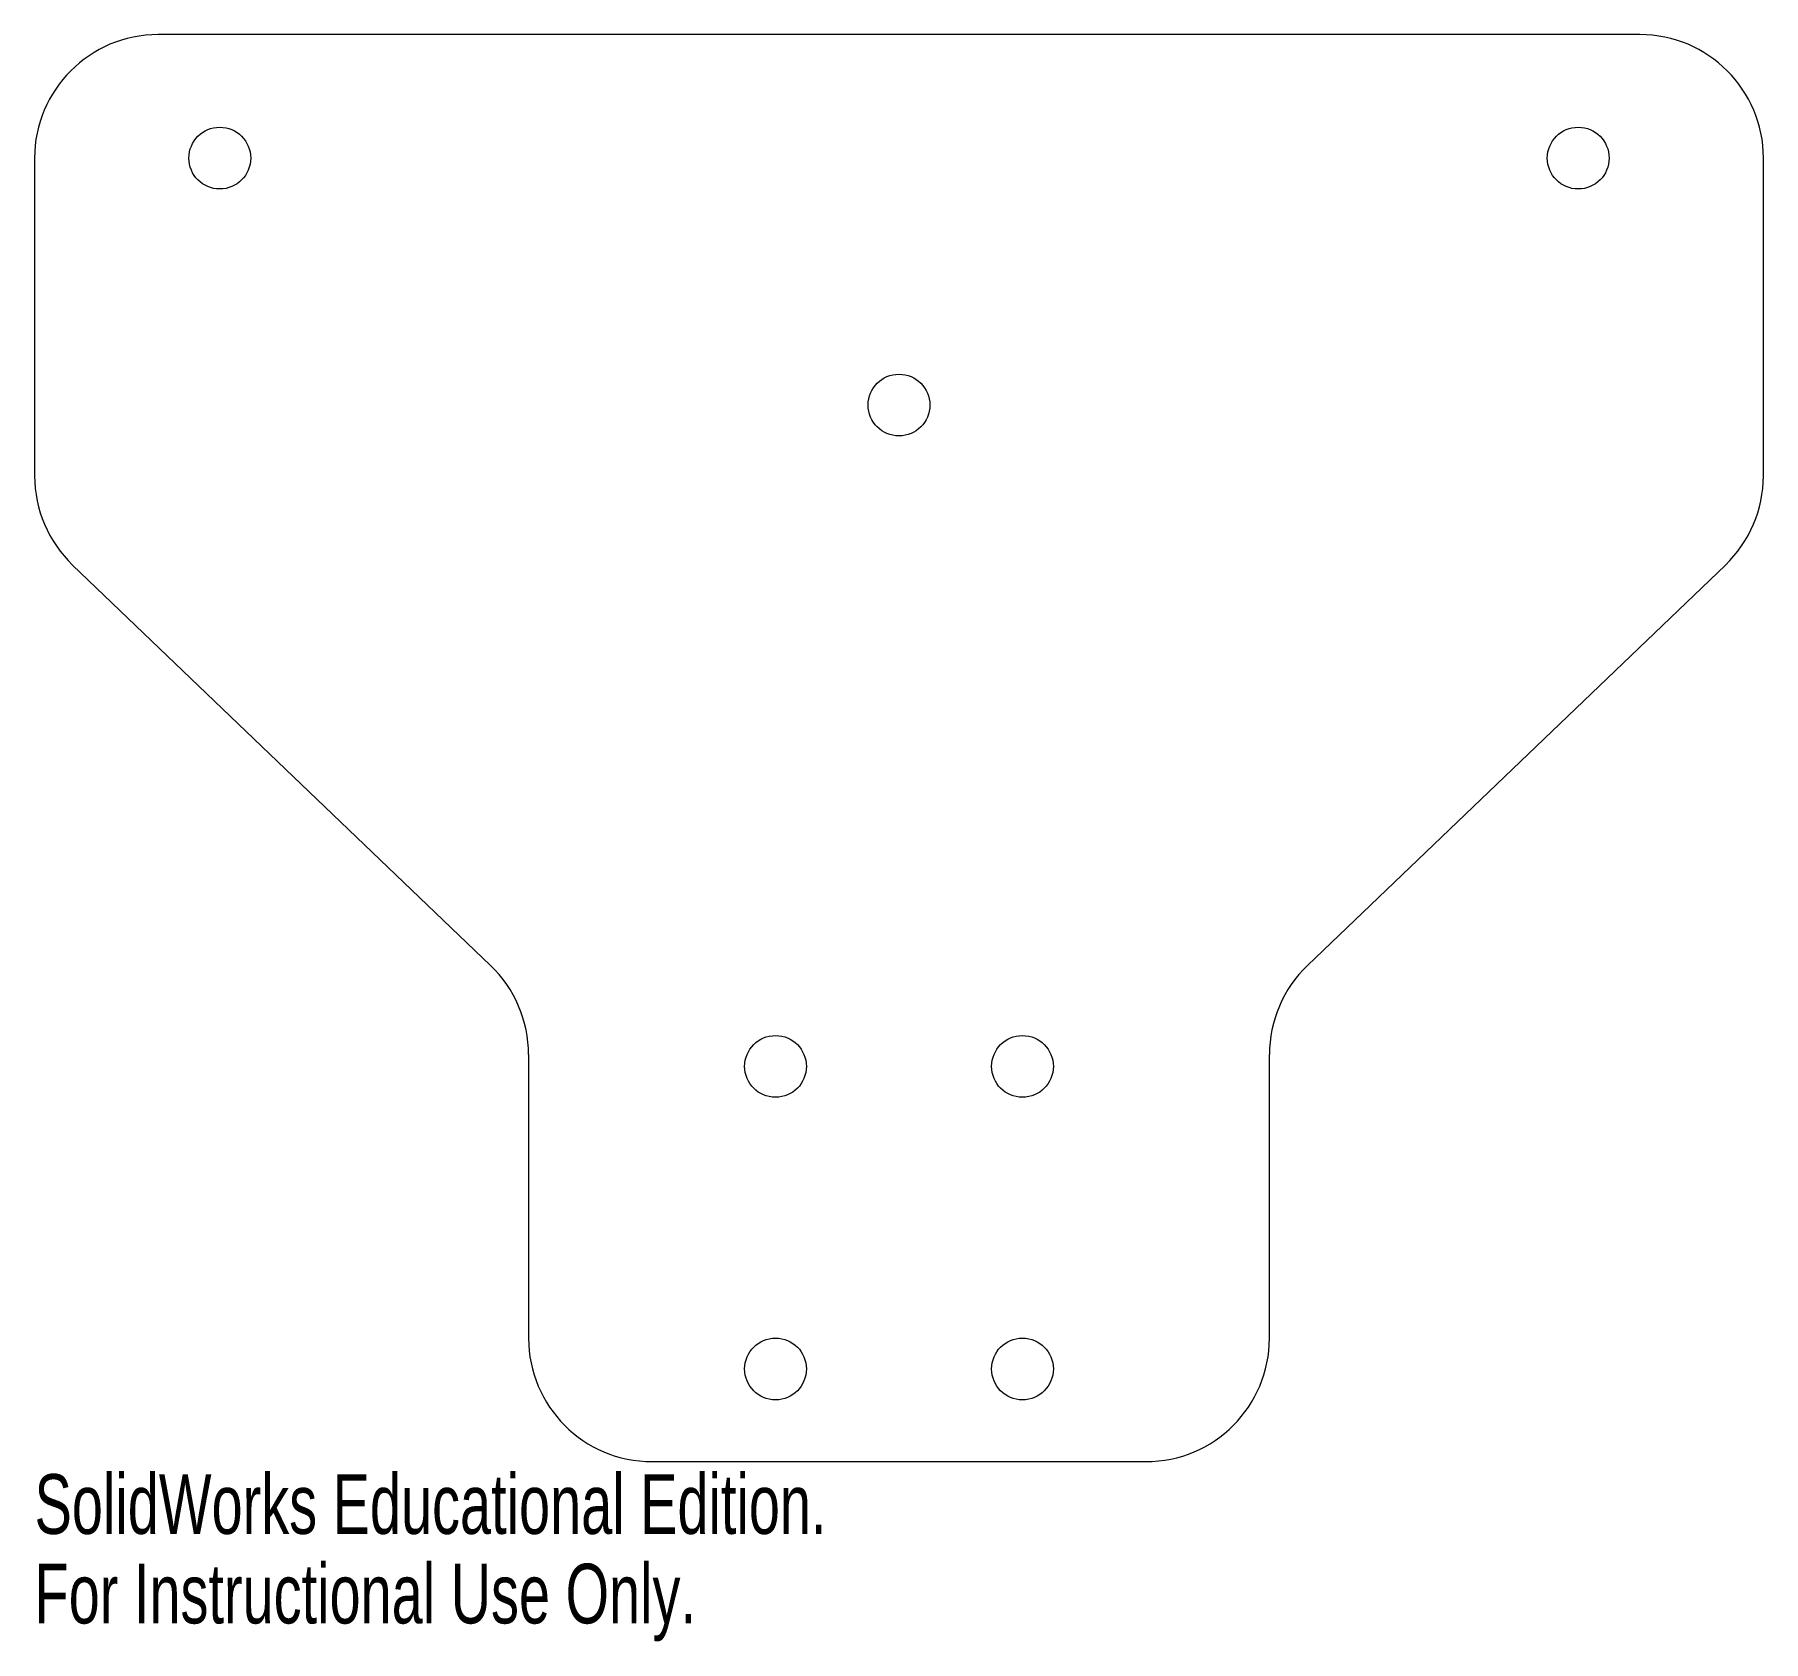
# Model space of a CAD drawing. Header units: millimetres. Extents: x -5 to 9, y -1.5 to 11.6.
import ezdxf

# ---------------------------------------------------------------- set-up
doc = ezdxf.new("R2010")
doc.units = ezdxf.units.MM
doc.styles.add('SLDTEXTSTYLE0', font='TXT', dxfattribs={"width": 0.7})

msp = doc.modelspace()

# ---------------------------------------------------------------- linework, layer by layer
at = {"color": 7, "linetype": 'Continuous', "lineweight": 15}
for p, q in [((8, 11.555), (-4, 11.555)), ((-5, 10.555), (-5, 7.982)), ((9, 7.982), (9, 10.555)), ((-4.692, 7.26), (-1.308, 4.018)), ((5.308, 4.018), (8.692, 7.26)), ((-1, 3.296), (-1, 1)), ((5, 1), (5, 3.296)), ((0, 0), (4, 0))]:
    msp.add_line(p, q, dxfattribs=at)
for centre in [(-3.5, 10.555), (7.5, 10.555), (2, 8.555), (1, 3.2), (3, 3.2), (1, 0.75), (3, 0.75)]:
    msp.add_circle(centre, 0.25, dxfattribs=at)
for centre, start, end in [((-4, 10.555), 90, 180), ((8, 10.555), 0, 90), ((-4, 7.982), 180, 226.229), ((8, 7.982), 313.771, 0), ((-2, 3.296), 0, 46.229), ((6, 3.296), 133.771, 180), ((0, 1), 180, 270), ((4, 1), 270, 0)]:
    msp.add_arc(centre, 1, start, end, dxfattribs=at)

# ---------------------------------------------------------------- texts
at = {"color": 7, "linetype": 'Continuous', "char_height": 0.48336, "attachment_point": 1, "style": 'SLDTEXTSTYLE0'}
for s, insert in [('SolidWorks Educational Edition.', (-5, -0.102)), ('For Instructional Use Only.', (-5, -0.827))]:
    msp.add_mtext(s, dxfattribs=dict(at, insert=insert))

doc.saveas('drawing.dxf')
